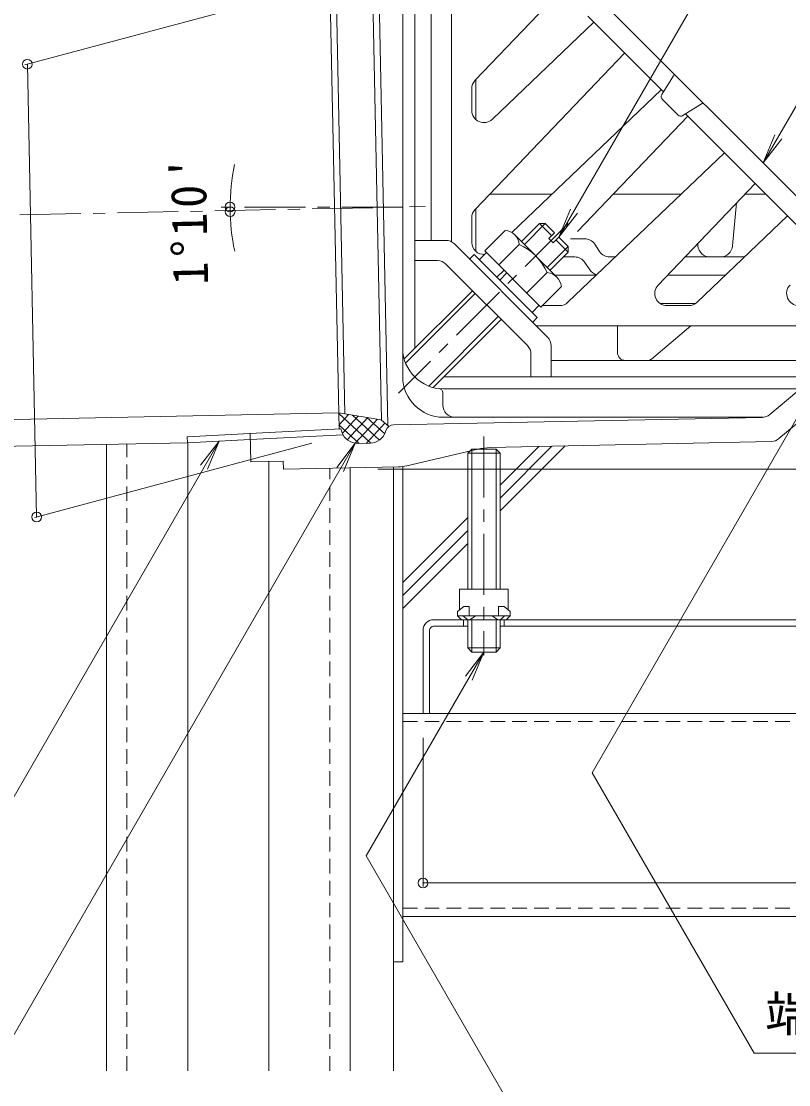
# Model space of a CAD drawing. Units: millimetres at full size, sheet at 1:3; details may follow other scales. Extents: x -440 to 1142, y -825 to 768.
# Drawn here: x -191.6 to -2.5, y -532.8 to -270.7 of the extents above; entities that cross this region are included whole.
import ezdxf
from ezdxf.enums import TextEntityAlignment as Align

# ---------------------------------------------------------------- set-up
doc = ezdxf.new("R2010")
doc.units = ezdxf.units.MM
doc.header["$LTSCALE"] = 3
doc.header["$PDMODE"] = 32
doc.header["$PDSIZE"] = 2.4
doc.linetypes.add('CHAIN1', pattern=[8, 5, -1, 1, -1])
doc.linetypes.add('DASHED1', pattern=[1.8, 1.2, -0.6])
for name, color, linetype, lineweight in [('0-0', 4, 'Continuous', 9), ('0-1', 6, 'Continuous', 5), ('0-2', 3, 'Continuous', 9), ('0-4', 7, 'Continuous', 9), ('0-5', 7, 'Continuous', 9), ('0-6', 6, 'Continuous', 5), ('0-7', 7, 'Continuous', 9), ('0-8', 2, 'Continuous', 9), ('0-9', 3, 'Continuous', 9), ('0-A', 2, 'Continuous', 9), ('0-C', 4, 'Continuous', 9), ('0-F', 6, 'Continuous', 5)]:
    doc.layers.add(name, color=color, linetype=linetype, lineweight=lineweight)
doc.styles.add('ＭＳ ゴシック', font='')
doc.styles.get('ＭＳ ゴシック').set_extended_font_data('MS Gothic')

msp = doc.modelspace()

# ---------------------------------------------------------------- linework, layer by layer
at = {"layer": '0-0'}
for p, q in [((-113.308, -371.15), (-115.521, -262.471)), ((-102.852, -368.876), (-104.981, -264.318)), ((-101.322, -370.319), (-103.487, -264.017)), ((-97.606, -262.223), (-97.606, -358.266)), ((-111.883, -367.44), (-113.946, -266.121)), ((-87.606, -361.266), (1.436, -361.266)), ((-87.742, -365.266), (-87.742, -362.207)), ((-7.138, -367.586), (-0.443, -361.968)), ((-9.006, -368.287), (-99.895, -370.128)), ((-87.606, -368.266), (-8.704, -368.266)), ((-4.902, -373.542), (1.741, -367.968)), ((-133.746, -372.206), (-112.943, -371.131)), ((-113.308, -371.15), (-112.855, -371.127)), ((-112.621, -371.885), (-112.855, -371.127)), ((-101.867, -371.858), (-101.76, -371.521)), ((-135.081, -379.244), (-135.223, -372.282)), ((-135.193, -373.76), (-112.333, -372.58)), ((-108.717, -374.707), (-105.597, -374.643)), ((-76.032, -375.747), (-6.769, -374.243)), ((-79.139, -376.141), (-96.578, -380.24)), ((-127.083, -379.081), (-135.081, -379.244)), ((-127.042, -381.081), (-127.083, -379.081)), ((-98.662, -380.503), (-127.042, -381.081))]:
    msp.add_line(p, q, dxfattribs=at)
at = {"layer": '0-0', "linetype": 'CHAIN1'}
for p, q in [((-311.928, -320.833), (-92.052, -316.355)), ((-97.606, -316.468), (-142.338, -316.468)), ((-56.827, -320.486), (-98.688, -362.347))]:
    msp.add_line(p, q, dxfattribs=at)
at = {"layer": '0-0'}
for centre, radius, start, end in [((-87.606, -351.266), 10, 180, 270), ((-87.606, -358.266), 10, 180, 270), ((-88.742, -362.207), 1, 0, 84.07614), ((-84.742, -365.266), 3, 180, 270), ((-9.067, -365.288), 3, 271.16022, 310.00018), ((-108.799, -370.708), 4, 197.11255, 271.16684), ((-105.678, -370.644), 4, 271.16666, 342.33405), ((-99.854, -372.128), 2, 91.16684, 162.33414), ((-6.83, -371.244), 3, 271.16022, 310.00018), ((-75.707, -390.743), 15, 91.24379, 103.22649), ((-98.866, -370.505), 10, 271.16663, 283.22644)]:
    msp.add_arc(centre, radius, start, end, dxfattribs=at)
at = {"layer": '0-1'}
for p, q in [((-94.607, -351.241), (-94.607, -208.548)), ((-90.607, -324.677), (-90.607, -259.689)), ((-79.607, -285.044), (-79.607, -294.89)), ((-79.607, -316.879), (-79.607, -327.377)), ((-87.011, -324.677), (-94.606, -324.677)), ((-61.898, -348.547), (-84.889, -325.556)), ((-89.082, -329.677), (-94.606, -329.677)), ((-66.898, -350.618), (-86.96, -330.556)), ((-44.716, -352.265), (-44.716, -345.765)), ((-36.298, -353.914), (-26.586, -345.765)), ((-61.019, -350.668), (-61.019, -358.265)), ((-66.019, -352.739), (-66.019, -358.265)), ((14.42, -354.265), (-61.019, -354.265)), ((-87.487, -358.265), (55.109, -358.265))]:
    msp.add_line(p, q, dxfattribs=at)
for centre, radius, start, end in [((-87.011, -327.677), 3, 45, 90), ((-89.082, -332.677), 3, 45, 90), ((-64.019, -350.668), 3, 0, 45), ((-69.019, -352.739), 3, 0, 45), ((-42.716, -352.265), 2, 180, 270), ((-37.262, -352.765), 1.5, 270, 310.00003)]:
    msp.add_arc(centre, radius, start, end, dxfattribs=at)
at = {"layer": '0-2'}
for p, q in [((26.393, -340.765), (-80.607, -233.765)), ((-85.607, -251.764), (-85.607, -324.765)), ((-60.032, -264.56), (-79.776, -285.221)), ((-51.992, -269.45), (-33.362, -288.081)), ((-50.522, -270.92), (-75.534, -294.822)), ((-42.937, -278.506), (-79.776, -317.055)), ((-33.756, -288.711), (-30.642, -283.729)), ((-80.607, -292.654), (-80.607, -287.294)), ((-33.905, -287.538), (-70.749, -322.747)), ((-29.791, -293.773), (-33.615, -289.949)), ((-28.554, -293.914), (-23.571, -290.8)), ((-27.923, -293.52), (15.433, -336.876)), ((-27.38, -294.062), (-54.533, -322.477)), ((-18.348, -303.095), (-56.898, -339.934)), ((-10.763, -310.68), (-34.665, -335.692)), ((-80.607, -324.765), (-80.607, -319.128)), ((-2.792, -318.651), (-25.063, -339.933)), ((-63.2, -340.765), (-58.97, -340.765)), ((-32.496, -340.765), (-27.136, -340.765)), ((21.626, -345.765), (-64.68, -345.765))]:
    msp.add_line(p, q, dxfattribs=at)
for centre, radius, start, end in [((-77.607, -287.294), 3, 136.30006, 179.99953), ((-32.908, -289.241), 1, 147.99431, 225.00101), ((-77.607, -292.654), 3, 179.99953, 313.69995), ((-29.084, -293.066), 1, 225, 302.00449), ((-77.607, -319.128), 3, 136.30006, 179.99953), ((-64.607, -324.765), 21, 180, 180.71455), ((-64.606, -324.764), 21, 179.99979, 180.2036), ((-64.607, -324.765), 16, 180, 181.68024), ((-77.601, -325.146), 3, 181.68033, 272.93593), ((-32.496, -337.765), 3, 136.30005, 270.00047), ((0.001, -337.765), 3, 136.30005, 270.00047), ((-58.97, -337.765), 3, 270.00047, 313.69994), ((-27.136, -337.765), 3, 270.00047, 313.69994)]:
    msp.add_arc(centre, radius, start, end, dxfattribs=at)
at = {"layer": '0-4'}
for p, q in [((-123.421, -263.382), (-190.736, -281.419)), ((-190.126, -281.255), (-187.854, -392.832)), ((-120.026, -374.641), (-188.289, -392.932)), ((200.254, -381.081), (-103.765, -381.081))]:
    msp.add_line(p, q, dxfattribs=at)
msp.add_arc((-88.036, -316.519), 52.133, 168.37411, 192.00811, dxfattribs=at)
for p in [(-190.126, -281.255), (-140.169, -316.468), (-140.158, -317.581), (-187.854, -392.832)]:
    msp.add_point(p, dxfattribs=at)
at = {"layer": '0-5'}
for p, q in [((112.711, -26.266), (-59.121, -323.889)), ((135.175, -56.266), (-8.776, -305.596)), ((-8.776, -305.596), (-5.906, -298.667)), ((-8.776, -305.596), (-4.21, -299.646)), ((-59.121, -323.889), (-56.251, -316.96)), ((-59.121, -323.889), (-54.556, -317.939)), ((-245.334, -551.581), (-142.9, -374.16)), ((-228.62, -581.315), (-109.316, -374.674)), ((-142.9, -374.16), (-147.466, -380.11)), ((-142.9, -374.16), (-145.77, -381.089)), ((-109.316, -374.674), (-113.882, -380.624)), ((-109.316, -374.674), (-112.186, -381.603)), ((-106.597, -476.33), (-77.607, -426.118)), ((-77.607, -426.118), (-82.173, -432.068)), ((-77.607, -426.118), (-80.477, -433.047)), ((-92.607, -483.929), (-92.607, -447.266)), ((-10.998, -524.957), (-50.894, -455.854)), ((-62.501, -552.706), (-106.597, -476.33)), ((-92.607, -483.029), (122.394, -483.029)), ((-10.998, -524.957), (71.419, -524.957))]:
    msp.add_line(p, q, dxfattribs=at)
msp.add_lwpolyline([(-50.894, -455.854), (3.139, -362.266), (0.269, -369.195)], dxfattribs=at)
msp.add_point((-92.607, -483.029), dxfattribs=at)
at = {"layer": '0-6'}
for p, q in [((-113.387, -367.2), (-102.895, -368.869)), ((-113.385, -367.361), (-105.495, -374.633)), ((-113.327, -370.173), (-110.945, -367.589)), ((-112.499, -372.226), (-108.573, -367.966)), ((-111.275, -373.849), (-106.201, -368.343)), ((-110.028, -367.735), (-103.346, -373.894)), ((-109.316, -374.674), (-103.829, -368.721)), ((-106.462, -368.302), (-102.063, -372.356)), ((-102.895, -368.869), (-101.077, -370.545)), ((-113.328, -370.133), (-108.373, -374.7)), ((-106.586, -374.663), (-102.003, -369.691))]:
    msp.add_line(p, q, dxfattribs=at)
at = {"layer": '0-7'}
for p, q in [((-99.907, -380.529), (-99.907, -502.466)), ((-97.607, -380.426), (-97.607, -502.466)), ((-97.607, -502.466), (-99.907, -502.466)), ((-99.907, -502.466), (-99.907, -529.295))]:
    msp.add_line(p, q, dxfattribs=at)
at = {"layer": '0-7', "color": 2}
for p, q in [((-97.607, -441.266), (332.093, -441.266)), ((-97.607, -491.266), (332.093, -491.266))]:
    msp.add_line(p, q, dxfattribs=at)
at = {"layer": '0-7', "color": 2, "linetype": 'DASHED1'}
for p, q in [((-97.607, -443.266), (332.093, -443.266)), ((-97.607, -489.266), (332.093, -489.266))]:
    msp.add_line(p, q, dxfattribs=at)
at = {"layer": '0-8'}
for p, q in [((-113.387, -367.2), (-310.924, -371.223)), ((-150.696, -374.561), (-310.789, -377.822)), ((-133.746, -372.206), (-150.772, -373.085))]:
    msp.add_line(p, q, dxfattribs=at)
msp.add_lwpolyline([(-135.193, -373.761), (-150.696, -374.561), (-150.772, -373.085)], dxfattribs=at)
at = {"layer": '0-9'}
for p, q in [((-90.007, -418.166), (22.393, -418.166)), ((-82.607, -419.766), (-82.607, -418.166)), ((-72.607, -419.766), (-72.607, -418.166)), ((-92.607, -420.766), (-92.607, -441.266)), ((-91.007, -420.766), (-91.007, -441.266)), ((-81.607, -419.766), (-90.007, -419.766)), ((22.393, -419.766), (-73.607, -419.766)), ((-92.607, -441.266), (122.394, -441.266))]:
    msp.add_line(p, q, dxfattribs=at)
for radius in [2.6, 1]:
    msp.add_arc((-90.007, -420.766), radius, 90, 179.99975, dxfattribs=at)
at = {"layer": '0-A'}
for p, q in [((-72.376, -322.222), (-77.4, -327.246)), ((-68.349, -324.984), (-63.894, -320.53)), ((-67.641, -325.691), (-62.48, -320.53)), ((-63.894, -320.53), (-62.48, -320.53)), ((-60.889, -323.535), (-63.894, -320.53)), ((-60.182, -322.828), (-62.48, -320.53)), ((-70.008, -323.324), (-59.619, -333.713)), ((-61.596, -324.242), (-60.182, -322.828)), ((-60.536, -325.303), (-61.596, -324.242)), ((-60.536, -325.303), (-59.121, -323.889)), ((-56.823, -327.601), (-59.828, -324.596)), ((-56.823, -326.187), (-59.121, -323.889)), ((-63.541, -341.105), (-77.4, -327.246)), ((-68.906, -325.692), (-73.93, -330.716)), ((-61.985, -331.348), (-56.823, -326.187)), ((-56.823, -326.187), (-56.823, -327.601)), ((-81.148, -329.297), (-80.017, -328.165)), ((-64.46, -343.722), (-80.017, -328.165)), ((-78.744, -329.438), (-76.976, -327.67)), ((-61.278, -332.055), (-56.823, -327.601)), ((-74.413, -333.769), (-72.645, -332.001)), ((-73.706, -334.476), (-71.938, -332.708)), ((-61.987, -332.611), (-67.011, -337.635)), ((-97.256, -353.891), (-80.44, -337.076)), ((-96.902, -354.952), (-79.733, -337.783)), ((-58.517, -336.081), (-63.541, -341.105)), ((-65.733, -342.449), (-63.965, -340.681)), ((-91.225, -360.588), (-74.076, -343.44)), ((-90.157, -360.935), (-73.369, -344.147)), ((-65.592, -344.853), (-64.46, -343.722)), ((-81.607, -410.666), (-81.607, -377.118)), ((-81.607, -377.118), (-73.607, -377.118)), ((-80.607, -410.666), (-80.607, -376.118)), ((-74.607, -410.666), (-74.607, -376.118)), ((-74.607, -376.118), (-73.607, -377.118)), ((-73.607, -410.666), (-73.607, -377.118)), ((-83.607, -410.666), (-83.607, -415.758)), ((-82.557, -414.9), (-84.107, -416.166)), ((-72.657, -414.9), (-71.107, -416.166)), ((-71.107, -416.166), (-71.107, -417.166)), ((-84.107, -417.166), (-71.107, -417.166)), ((-82.693, -417.166), (-81.693, -418.166)), ((-81.607, -425.118), (-81.607, -418.166)), ((-79.658, -417.166), (-81.072, -418.166)), ((-80.607, -426.118), (-80.607, -418.166)), ((-75.557, -417.166), (-74.143, -418.166)), ((-74.607, -426.118), (-74.607, -418.166)), ((-73.607, -425.118), (-73.607, -418.166)), ((-72.521, -417.166), (-73.521, -418.166)), ((-71.107, -417.166), (-72.107, -418.166)), ((-81.607, -425.118), (-73.607, -425.118))]:
    msp.add_line(p, q, dxfattribs=at)
at = {"layer": '0-A', "linetype": 'CHAIN1'}
msp.add_line((-77.607, -373.022), (-77.607, -426.984), dxfattribs=at)
at = {"layer": '0-A'}
for points in [[(-81.607, -377.118), (-80.607, -376.118), (-74.607, -376.118)], [(-83.607, -410.666), (-71.607, -410.666), (-71.607, -415.758)], [(-84.107, -416.166), (-84.107, -417.166), (-83.107, -418.166)], [(-82.557, -414.9), (-81.213, -414.9), (-81.213, -417.166)], [(-72.657, -414.9), (-74.002, -414.9), (-74.002, -417.166)], [(-81.607, -425.118), (-80.607, -426.118), (-74.607, -426.118), (-73.607, -425.118)]]:
    msp.add_lwpolyline(points, dxfattribs=at)
for centre, radius, start, end in [((-72.703, -326.019), 3.811, 4.92564, 85.07436), ((-74.587, -338.292), 13.822, 24.26926, 65.73074), ((-62.314, -336.409), 3.811, 4.92564, 85.07436)]:
    msp.add_arc(centre, radius, start, end, dxfattribs=at)
at = {"layer": '0-C'}
for p, q in [((-76.154, -313.265), (-60.827, -313.265)), ((-45.731, -313.265), (-28.992, -313.265)), ((-16.344, -326.054), (-15.318, -315.446)), ((-56.242, -324.264), (-52.804, -324.264)), ((-50.308, -325.599), (-49.089, -327.428)), ((-24.869, -326.054), (-24.923, -325.497)), ((-57.987, -328.764), (-55.212, -328.764)), ((-51.497, -331.928), (-52.716, -330.099)), ((-46.593, -328.765), (-45.211, -328.765)), ((-28.046, -328.765), (-13.377, -328.765)), ((-49.92, -333.265), (-60.067, -333.265)), ((-18.086, -333.265), (-32.346, -333.265)), ((-34.152, -340.265), (-25.479, -340.265))]:
    msp.add_line(p, q, dxfattribs=at)
at = {"layer": '0-C', "color": 5, "lineweight": 5}
for p, q in [((-150.607, -529.295), (-150.607, -374.56)), ((-170.607, -529.295), (-170.607, -374.967)), ((-130.607, -529.295), (-130.607, -379.153)), ((-110.607, -380.747), (-110.607, -529.295))]:
    msp.add_line(p, q, dxfattribs=at)
at = {"layer": '0-C', "color": 5, "linetype": 'DASHED1', "lineweight": 5}
for p, q in [((-165.607, -529.295), (-165.607, -374.865)), ((-115.607, -529.295), (-115.607, -380.848))]:
    msp.add_line(p, q, dxfattribs=at)
at = {"layer": '0-C'}
msp.add_lwpolyline([(-13.291, -313.265), (-13.24, -313.265), (-8.177, -313.265)], dxfattribs=at)
for centre, start, end in [((-52.804, -327.264), 33.69007, 90), ((-46.593, -325.764), 213.69007, 270), ((-21.883, -325.765), 185.52754, 270), ((-19.331, -325.765), 270, 354.47246), ((-55.212, -331.764), 33.69007, 90), ((-49.001, -330.264), 213.69007, 254.47)]:
    msp.add_arc(centre, 3, start, end, dxfattribs=at)
at = {"layer": '0-F'}
for p, q in [((-57.597, -375.347), (-73.607, -391.357)), ((-60.85, -375.417), (-73.607, -388.175)), ((-64.102, -375.488), (-73.607, -384.993)), ((-81.607, -392.993), (-97.607, -408.993)), ((-81.607, -396.175), (-97.607, -412.175)), ((-81.607, -399.357), (-97.607, -415.357))]:
    msp.add_line(p, q, dxfattribs=at)

# ---------------------------------------------------------------- texts
at = {"layer": '0-4', "color": 2, "insert": (-145.428, -335.582), "char_height": 8.798, "attachment_point": 7, "rotation": 91.167, "style": 'ＭＳ ゴシック'}
msp.add_mtext("\\T1.22;\\W0.95;1°10'", dxfattribs=at)
at = {"layer": '0-5', "color": 2, "style": 'ＭＳ ゴシック', "width": 1.1}
msp.add_text('端部シール材', height=8.798, dxfattribs=at).set_placement((-8.33, -522.309), align=Align.BOTTOM_LEFT)

doc.saveas('drawing.dxf')
